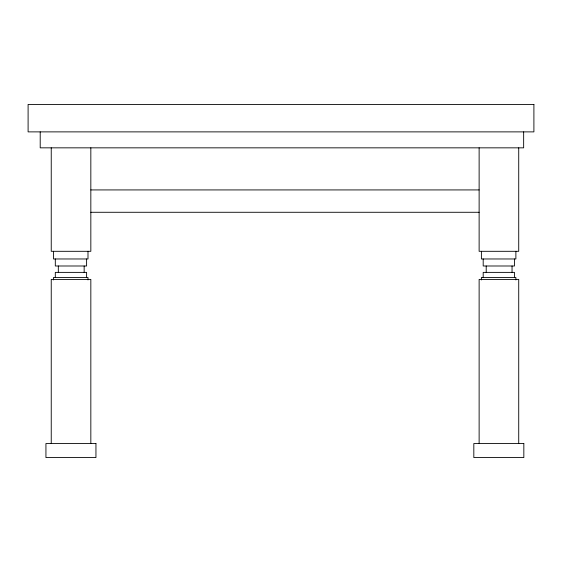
<?xml version="1.0" encoding="UTF-8"?>
<svg xmlns="http://www.w3.org/2000/svg" width="562" height="562" viewBox="0 0 562 562"><rect width="100%" height="100%" fill="white"/><g stroke="black" fill="none" stroke-linecap="round" stroke-linejoin="round"><path stroke-width="0.84" d="M90.833 189.928L479.126 189.928M90.833 212.281L479.126 212.281M523.651 131.88L523.651 147.841L40.204 147.841L40.204 131.88M518.726 147.841L518.726 251.305L479.126 251.305L479.126 147.841M518.726 443.53L518.726 279.405L479.126 279.405L479.126 443.53M515.881 251.305L515.881 258.97L481.395 258.97L481.395 251.305M515.881 279.953L515.881 277.488L481.395 277.488L481.395 279.953M514.49 258.97L514.49 265.995L483.194 265.995L483.194 258.97M514.49 277.488L514.49 272.38L483.194 272.38L483.194 277.488M512.045 265.995L512.045 272.38M486.207 265.995L486.207 272.38M90.833 147.841L90.833 251.305L51.24 251.305L51.24 147.841M90.833 443.53L90.833 279.405L51.24 279.405L51.24 443.53M87.995 251.305L87.995 258.97L53.509 258.97L53.509 251.305M87.995 279.953L87.995 277.488L53.509 277.488L53.509 279.953M86.604 258.97L86.604 265.995L55.308 265.995L55.308 258.97M86.604 277.488L86.604 272.38L55.308 272.38L55.308 277.488M84.159 265.995L84.159 272.38M58.322 265.995L58.322 272.38M533.9 104.42L28.1 104.42L28.1 131.88L533.9 131.88L533.9 104.42M95.947 443.53L45.936 443.53L45.936 457.58L95.947 457.58L95.947 443.53M523.833 443.53L473.822 443.53L473.822 457.58L523.833 457.58L523.833 443.53"/></g></svg>
